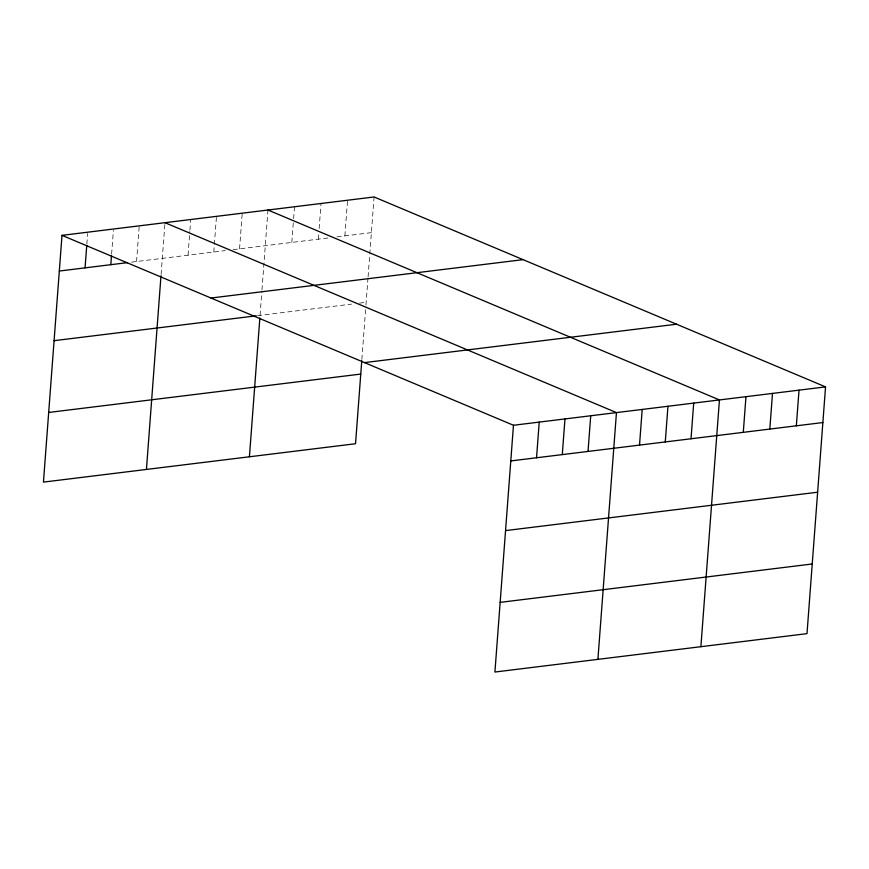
<?xml version="1.0" encoding="UTF-8"?>
<svg xmlns="http://www.w3.org/2000/svg" width="869" height="869" viewBox="0 0 869 869"><rect width="100%" height="100%" fill="white"/><g stroke="black" fill="none" stroke-linecap="round" stroke-linejoin="round"><path stroke-width="0.65" stroke-dasharray="4.34 3.26" d="M86.857 244.08L87.65 233.511M111.612 254.128L113.394 230.35M136.563 261.526L139.246 225.853M161.102 274.43L164.991 222.692M188.052 255.193L189.844 231.415M189.942 230.089L190.735 219.52M213.796 252.021L216.479 216.359M239.551 248.86L242.223 213.187M260.059 315.349L261.862 291.234M261.971 289.898L267.978 210.026M291.821 242.429L293.505 219.976M293.603 218.651L294.504 206.757M318.347 239.171L318.738 233.88M319.14 228.601L321.03 203.498M344.874 235.901L347.557 200.239M361.862 359.451L365.86 306.29M365.958 304.954L367.978 278.189M368.076 276.853L369.683 255.41M369.781 254.074L374.083 196.97M131.415 262.156L225.386 250.598M233.109 249.653L328.96 237.856M336.911 236.879L371.4 232.642M257.485 315.664L351.576 304.096M359.527 303.118L366.164 302.303"/><path stroke-width="1.3" d="M62.003 235.358L513.47 425.267L494.917 672.03L806.997 633.642L825.55 386.89L374.083 196.97L62.003 235.358L43.45 482.11L355.53 443.733L361.765 360.776M85.064 267.858L86.759 245.406M110.819 264.697L111.514 255.443M146.437 469.445L160.993 275.777M249.425 456.779L259.853 318.011M536.542 457.767L539.225 422.106M562.286 454.606L564.969 418.934M588.031 451.435L590.714 415.773M597.905 659.365L616.458 412.601L164.991 222.692M639.519 445.102L642.202 409.44M665.274 441.941L667.957 406.268M691.018 438.769L693.701 403.107M700.892 646.688L719.445 399.936L267.978 210.026M743.288 432.338L745.971 396.677M769.815 429.08L772.498 393.407M796.341 425.821L799.024 390.148M59.32 271.03L127.547 262.634M210.993 298.024L523.062 259.646M54.084 340.681L256.192 315.827M364.491 362.601L676.56 324.213M48.686 412.46L360.765 374.072M513.47 425.267L825.55 386.89M510.787 460.939L822.867 422.551M505.552 530.601L817.631 492.212M500.153 602.369L812.233 563.981"/></g></svg>
